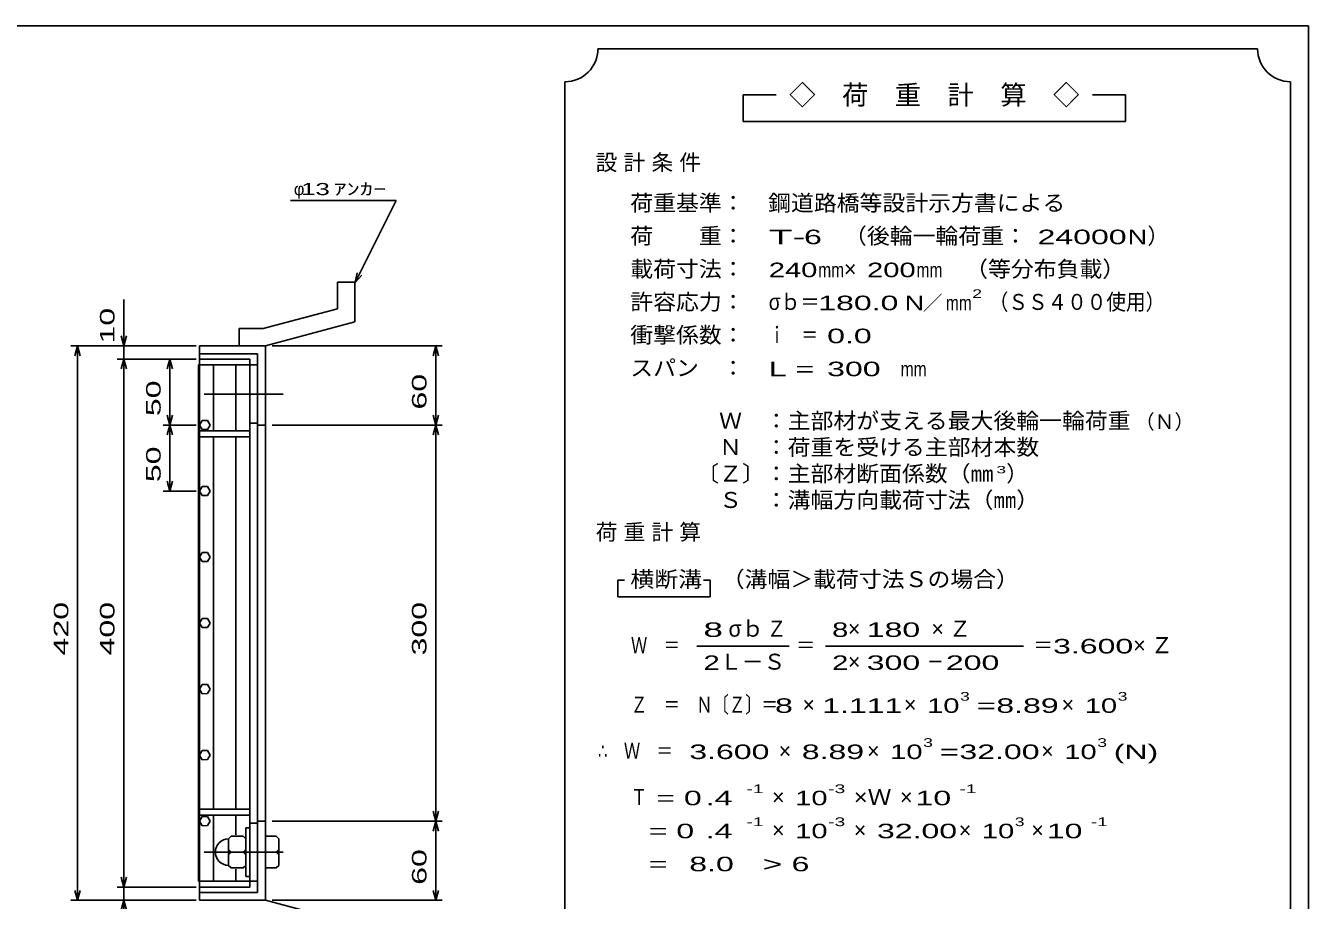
# Model space of a CAD drawing. Units: millimetres, scale not verified. Extents: x -910 to 866, y -641 to 527.
# Drawn here: x -107 to 866, y -136 to 527 of the extents above; entities that cross this region are included whole.
import ezdxf
from ezdxf.enums import TextEntityAlignment as Align

# ---------------------------------------------------------------- set-up
doc = ezdxf.new("R2010")
doc.units = ezdxf.units.MM
doc.header["$LTSCALE"] = 5
doc.linetypes.add('CHAIN', pattern=[18.5, 12, -1.5, 3.5, -1.5])
for name, color, linetype, lineweight in [('0_2', 150, 'Continuous', 25), ('16', 3, 'Continuous', 25), ('19', 6, 'Continuous', 25), ('22', 4, 'Continuous', 25), ('24', 2, 'Continuous', 25)]:
    doc.layers.add(name, color=color, linetype=linetype, lineweight=lineweight)
doc.styles.add('ベクトル', font='')
doc.styles.get('ベクトル').set_extended_font_data('ベクトル')

msp = doc.modelspace()

# ---------------------------------------------------------------- linework, layer by layer
at = {"layer": '0_2'}
for p, q in [((-864.5, 526.75), (865.5, 526.75)), ((865.5, 526.75), (865.5, -573.25))]:
    msp.add_line(p, q, dxfattribs=at)
at = {"layer": '16'}
for p, q in [((63, 274.25), (25, 274.25)), ((25, 274.25), (25, 269.75)), ((63, 269.75), (63, 274.25)), ((24.3, -121.25), (24.3, 269.75)), ((24.3, 269.75), (25, 269.75)), ((25, 269.75), (63, 269.75)), ((25, -121.25), (25, 269.75)), ((25, 269.75), (63, 269.75)), ((35.5, 219.75), (35.5, 269.75)), ((52.5, 219.75), (52.5, 269.75)), ((63, -121.25), (63, 269.75)), ((63, 269.75), (69, 269.75)), ((69, 269.75), (69, 225.75)), ((26.976, 227.7), (25, 224.222)), ((25, 224.222), (27.024, 220.772)), ((30.976, 227.728), (26.976, 227.7)), ((33, 224.25), (30.976, 227.728)), ((31.024, 220.8), (33, 224.278)), ((69, 225.75), (63, 225.75)), ((25, 219.75), (25, 215.25)), ((63, 219.75), (25, 219.75)), ((25, 215.25), (63, 215.25)), ((27.024, 220.772), (31.024, 220.8)), ((35.5, -66.75), (35.5, 215.25)), ((52.5, -66.75), (52.5, 215.25)), ((63, 215.25), (63, 219.75)), ((26.976, 177.7), (25, 174.222)), ((30.976, 177.728), (26.976, 177.7)), ((33, 174.25), (30.976, 177.728)), ((25, 174.222), (27.024, 170.772)), ((27.024, 170.772), (31.024, 170.8)), ((31.024, 170.8), (33, 174.278)), ((26.976, 127.7), (25, 124.222)), ((30.976, 127.728), (26.976, 127.7)), ((33, 124.25), (30.976, 127.728)), ((25, 124.222), (27.024, 120.772)), ((27.024, 120.772), (31.024, 120.8)), ((31.024, 120.8), (33, 124.278)), ((26.976, 77.7), (25, 74.222)), ((25, 74.222), (27.024, 70.772)), ((30.976, 77.728), (26.976, 77.7)), ((27.024, 70.772), (31.024, 70.8)), ((33, 74.25), (30.976, 77.728)), ((31.024, 70.8), (33, 74.278)), ((26.976, 27.7), (25, 24.222)), ((25, 24.222), (27.024, 20.772)), ((30.976, 27.728), (26.976, 27.7)), ((27.024, 20.772), (31.024, 20.8)), ((33, 24.25), (30.976, 27.728)), ((31.024, 20.8), (33, 24.278)), ((26.976, -22.3), (25, -25.778)), ((25, -25.778), (27.024, -29.228)), ((30.976, -22.272), (26.976, -22.3)), ((33, -25.75), (30.976, -22.272)), ((31.024, -29.2), (33, -25.722)), ((27.024, -29.228), (31.024, -29.2)), ((25, -71.25), (25, -66.75)), ((25, -66.75), (63, -66.75)), ((63, -71.25), (63, -66.75)), ((25, -71.25), (63, -71.25)), ((26.976, -72.3), (25, -75.778)), ((25, -75.778), (27.024, -79.228)), ((30.976, -72.272), (26.976, -72.3)), ((33, -75.75), (30.976, -72.272)), ((31.024, -79.2), (33, -75.722)), ((35.5, -121.25), (35.5, -71.25)), ((52.5, -86.25), (52.5, -71.25)), ((69, -77.25), (63, -77.25)), ((69, -121.25), (69, -77.25)), ((27.024, -79.228), (31.024, -79.2)), ((47, -89.25), (49, -87.25)), ((49, -87.25), (58, -87.25)), ((60, -89.25), (58, -87.25)), ((60, -117.75), (60, -80.75)), ((60, -80.75), (63, -80.75)), ((63, -117.75), (63, -80.75)), ((47, -109.25), (47, -89.25)), ((49, -99.25), (47, -97.25)), ((49, -99.25), (47, -101.25)), ((49, -99.25), (58, -99.25)), ((58, -99.25), (60, -97.25)), ((60, -101.25), (58, -99.25)), ((47, -109.25), (49, -111.25)), ((49, -111.25), (58, -111.25)), ((52.5, -121.25), (52.5, -112.25)), ((58, -111.25), (60, -109.25)), ((24.3, -121.25), (25, -121.25)), ((25, -121.25), (63, -121.25)), ((25, -125.75), (25, -121.25)), ((25, -121.25), (63, -121.25)), ((63, -125.75), (25, -125.75)), ((60, -117.75), (63, -117.75)), ((63, -121.25), (63, -125.75)), ((63, -121.25), (69, -121.25))]:
    msp.add_line(p, q, dxfattribs=at)
at = {"layer": '16', "linetype": 'CHAIN'}
for p, q in [((28.5, 247.75), (88.5, 247.75)), ((28.5, -99.25), (88.5, -99.25))]:
    msp.add_line(p, q, dxfattribs=at)
at = {"layer": '16'}
msp.add_arc((47, -99.25), 10, 90, 270, dxfattribs=at)
at = {"layer": '19'}
for p, q in [((129.61, 332.37), (142.61, 332.37)), ((129.61, 312.35), (129.61, 332.37)), ((142.61, 302.37), (142.61, 332.37)), ((129.61, 312.35), (73.28, 297.26)), ((75, 284.25), (142.61, 302.37)), ((54.99, 297.26), (73.28, 297.26)), ((54.99, 284.26), (54.99, 297.26)), ((25, 274.25), (25, 284.25)), ((25, 284.25), (75, 284.25)), ((55, 284.25), (75, 284.25)), ((75, 284.25), (75, -135.75)), ((69, 278.25), (25, 278.25)), ((69, -129.75), (69, 278.25)), ((75, 224.25), (69, 224.25)), ((75, -75.75), (69, -75.75)), ((83, -87.25), (75, -87.25)), ((75, -87.25), (75, -111.25)), ((85, -89.25), (83, -87.25)), ((85, -109.25), (85, -89.25)), ((75, -99.25), (83, -99.25)), ((85, -97.25), (83, -99.25)), ((83, -99.25), (85, -101.25)), ((75, -111.25), (83, -111.25)), ((83, -111.25), (85, -109.25)), ((25, -135.75), (25, -125.75)), ((25, -129.75), (69, -129.75)), ((75, -135.75), (25, -135.75)), ((55, -135.75), (75, -135.75)), ((142.61, -153.87), (75, -135.75))]:
    msp.add_line(p, q, dxfattribs=at)
at = {"layer": '22'}
for p, q in [((94, 394.25), (174, 394.25)), ((143, 332.25), (174, 394.25)), ((143, 332.25), (144.5, 339.55)), ((143, 332.25), (148, 337.75)), ((-32.5, 284.25), (-32.5, 319.25)), ((-32.5, 284.25), (-34.5, 291.75)), ((-30.5, 291.75), (-32.5, 284.25)), ((-72.5, 284.25), (22.5, 284.25)), ((-69.5, 276.75), (-67.5, 284.25)), ((-65.5, 276.75), (-67.5, 284.25)), ((-67.5, -135.75), (-67.5, 284.25)), ((22.5, 284.25), (-37.5, 284.25)), ((-32.5, 284.25), (-32.5, 274.25)), ((80, 284.25), (209, 284.25)), ((202, 276.75), (204, 284.25)), ((206, 276.75), (204, 284.25)), ((204, 224.25), (204, 284.25)), ((-37.5, 274.25), (22.5, 274.25)), ((-34.5, 266.75), (-32.5, 274.25)), ((-30.5, 266.75), (-32.5, 274.25)), ((-32.5, -125.75), (-32.5, 274.25)), ((22.5, 274.25), (-2.5, 274.25)), ((2.5, 274.25), (0.5, 266.75)), ((4.5, 266.75), (2.5, 274.25)), ((2.5, 274.25), (2.5, 224.25)), ((-2.5, 224.25), (22.5, 224.25)), ((2.5, 224.25), (0.5, 231.75)), ((2.5, 224.25), (0.5, 216.75)), ((4.5, 231.75), (2.5, 224.25)), ((4.5, 216.75), (2.5, 224.25)), ((2.5, 224.25), (2.5, 174.25)), ((80, 224.25), (209, 224.25)), ((204, 224.25), (202, 231.75)), ((202, 216.75), (204, 224.25)), ((204, 224.25), (206, 231.75)), ((206, 216.75), (204, 224.25)), ((204, -75.75), (204, 224.25)), ((2.5, 174.25), (0.5, 181.75)), ((4.5, 181.75), (2.5, 174.25)), ((-2.5, 174.25), (22.5, 174.25)), ((80, -75.75), (209, -75.75)), ((204, -75.75), (202, -68.25)), ((202, -83.25), (204, -75.75)), ((204, -75.75), (206, -68.25)), ((206, -83.25), (204, -75.75)), ((204, -135.75), (204, -75.75)), ((-37.5, -125.75), (22.5, -125.75)), ((-32.5, -125.75), (-34.5, -118.25)), ((-32.5, -125.75), (-30.5, -118.25)), ((-32.5, -135.75), (-32.5, -125.75)), ((-72.5, -135.75), (22.5, -135.75)), ((-67.5, -135.75), (-69.5, -128.25)), ((-67.5, -135.75), (-65.5, -128.25)), ((-37.5, -135.75), (22.5, -135.75)), ((-34.5, -143.25), (-32.5, -135.75)), ((-30.5, -143.25), (-32.5, -135.75)), ((-32.5, -170.75), (-32.5, -135.75)), ((80, -135.75), (209, -135.75)), ((204, -135.75), (202, -128.25)), ((204, -135.75), (206, -128.25))]:
    msp.add_line(p, q, dxfattribs=at)
at = {"layer": '24', "color": 4}
for p, q in [((827, 509.25), (327, 509.25)), ((302, 484.25), (302, -290.75)), ((852, -290.75), (852, 484.25)), ((462, 474.25), (437, 474.25)), ((437, 474.25), (437, 454.25)), ((727, 474.25), (702, 474.25)), ((727, 454.25), (727, 474.25)), ((437, 454.25), (727, 454.25)), ((347, 106.75), (342, 106.75)), ((342, 106.75), (342, 94.25)), ((412, 106.75), (407, 106.75)), ((412, 94.25), (412, 106.75)), ((342, 94.25), (412, 94.25)), ((402, 56.75), (472, 56.75)), ((499.5, 56.75), (649.5, 56.75))]:
    msp.add_line(p, q, dxfattribs=at)
for centre, start, end in [((302, 509.25), 270, 0), ((852, 509.25), 180, 270)]:
    msp.add_arc(centre, 25, start, end, dxfattribs=at)

# ---------------------------------------------------------------- texts
at = {"layer": '22', "color": 2, "style": 'ベクトル'}
msp.add_text('φ', height=9.164, dxfattribs=at).set_placement((96.5, 403), align=Align.MIDDLE_LEFT)
at = {"layer": '22', "color": 2, "style": 'ベクトル', "width": 1.6}
for s, p in [(' 13 ', (96.5, 403)), ('ｱﾝｶｰ', (126.5, 403))]:
    msp.add_text(s, height=9.164, dxfattribs=at).set_placement(p, align=Align.MIDDLE_LEFT)
at = {"layer": '22', "color": 2, "style": 'ベクトル', "width": 1.65}
for s, p in [(' 10 ', (-45, 279.25)), (' 50 ', (-10, 224.25)), (' 60 ', (191.5, 229.25)), (' 50 ', (-10, 174.25)), (' 420 ', (-80, 43)), (' 400 ', (-45, 43)), (' 300 ', (191.5, 43)), (' 60 ', (191.5, -130.75))]:
    msp.add_text(s, height=11, rotation=90, dxfattribs=at).set_placement(p, align=Align.MIDDLE_LEFT)
at = {"layer": '24', "style": 'ベクトル'}
for s, height, p in [('◇\u3000荷\u3000重\u3000計\u3000算\u3000◇', 14.66, (472, 474.25)), ('）', 12.1, (743.5, 367.5)), ('×', 12.1, (513.5, 342.5)), ('／', 11, (573.25, 316.75)), ('（Ｎ）', 11, (734, 226.75)), ('）', 12.1, (636.5, 187.5)), ('σｂ', 12.1, (426, 70)), ('×', 12.1, (516.5, 70)), ('Ｌ－Ｓ', 12.1, (419.5, 45)), ('×', 12.1, (516.5, 45)), ('×', 12.1, (482, 12.5)), ('×', 12.1, (559, 12.5)), ('×', 12.1, (678.5, 12.5)), ('×', 12.1, (464, -22.5)), ('×', 12.1, (531, -22.5)), ('×', 12.1, (663, -22.5)), ('×', 12.1, (459, -57.5)), ('×', 12.1, (556, -57.5)), ('×', 12.1, (459, -82.5)), ('×', 12.1, (521, -82.5)), ('×', 12.1, (600.5, -82.5)), ('×', 12.1, (655.5, -82.5))]:
    msp.add_text(s, height=height, dxfattribs=at).set_placement(p, align=Align.MIDDLE_LEFT)
for s, height, width, p in [('荷重基準：\u3000', 12.1, 1.05, (351.5, 392.5)), ('鋼道路橋等設計示方書による', 12.1, 1.05, (456, 392.5)), ('荷\u3000\u3000重：\u3000', 12.1, 1.05, (351.5, 367.5)), ('T-', 11, 2, (456.5, 366.75)), (' 6 ', 11, 1.65, (476.5, 366.75)), ('（後輪一輪荷重：', 12.1, 1.05, (513.5, 367.5)), (' 24000', 11, 1.65, (653.5, 366.75)), ('N', 11, 1.4, (728.5, 366.75)), ('載荷寸法：\u3000', 12.1, 1.05, (351.5, 342.5)), ('\u3000（等分布負載）', 12.1, 1.05, (588, 342.5)), ('240', 11, 1.5, (456.5, 341.75)), ('mm', 11, 0.8, (494, 341.75)), ('200', 11, 1.5, (531, 341.75)), ('mm', 11, 0.8, (568.5, 341.75)), ('許容応力：\u3000', 12.1, 1.05, (351.5, 317.5)), ('σｂ＝', 12.1, 0.9, (456.5, 317.5)), ('180.0', 11, 1.65, (494, 316.75)), ('N', 11, 1.4, (559.5, 316.75)), ('2', 6.598, 1.5, (610.75, 323.75)), ('（ＳＳ４００使用）', 12.1, 0.9, (623.25, 317.5)), ('mm', 11, 0.8, (590.75, 316.75)), ('衝撃係数：\u3000', 12.1, 1.05, (351.5, 292.5)), ('ｉ\u3000＝', 12.1, 0.75, (456.5, 292.5)), (' 0.0', 11, 1.65, (494, 291.75)), ('スパン\u3000：\u3000', 12.1, 1.05, (351.5, 267.5)), (' 300 ', 11, 1.65, (494, 266.75)), ('L =', 11, 1.65, (456.5, 266.75)), ('mm', 11, 0.8, (556.5, 266.75)), ('\u3000Ｗ\u3000：主部材が支える最大後輪一輪荷重', 12.1, 1.05, (401.5, 227.5)), ('\u3000Ｎ\u3000：荷重を受ける主部材本数', 12.1, 1.05, (401.5, 207.5)), ('〔Ｚ〕：主部材断面係数（㎜', 12.1, 1.05, (401.5, 187.5)), ('3', 5.499, 1.8, (629, 190.5)), ('\u3000Ｓ\u3000：溝幅方向載荷寸法（㎜）', 12.1, 1.05, (401.5, 167.5)), ('横断溝', 12.1, 1.1, (351.5, 107.5)), ('\u3000（溝幅＞載荷寸法Ｓの場合）', 12.1, 1.05, (403.5, 107.5)), ('8', 11, 1.8, (407, 69.25)), ('Ｚ', 12.1, 0.9, (455, 70)), ('8', 11, 1.5, (504.5, 69.25)), (' 180 ', 11, 1.65, (524, 69.25)), ('Ｗ\u3000＝', 12.1, 0.75, (352, 57.5)), ('＝', 12.1, 0.9, (477, 57.5)), ('＝', 12.1, 0.9, (657, 57.5)), ('3.600', 11, 1.65, (672, 56.75)), ('2', 11, 1.5, (407, 44.25)), ('2', 11, 1.5, (504.5, 44.25)), (' 300 ', 11, 1.65, (524, 44.25)), (' 200 ', 11, 1.65, (584, 44.25)), ('－', 12.1, 0.75, (576.5, 45)), ('Ｚ\u3000＝\u3000Ｎ〔Ｚ〕＝', 12.1, 0.75, (352, 12.5)), ('3', 6.598, 1.5, (601.5, 18.75)), ('3', 6.598, 1.5, (721, 18.75)), (' 8 ', 11, 1.65, (454.5, 11.75)), ('1.111', 11, 1.65, (497, 11.75)), ('10', 11, 1.5, (576.5, 11.75)), ('=', 11, 1.7, (614, 11.75)), ('8.89', 11, 1.65, (629, 11.75)), ('10', 11, 1.5, (696, 11.75)), ('∴\u3000Ｗ\u3000＝', 12.1, 0.75, (327, -22.5)), (' 3.600', 11, 1.65, (389.5, -23.25)), ('8.89', 11, 1.65, (481.5, -23.25)), ('10', 11, 1.5, (548.5, -23.25)), ('3', 6.598, 1.5, (573.5, -16.25)), ('32.00', 11, 1.65, (601, -23.25)), ('10', 11, 1.5, (680.5, -23.25)), ('3', 6.598, 1.5, (705.5, -16.25)), ('(N)', 11, 1.65, (718, -23.25)), ('=', 11, 1.7, (586, -23.25)), ('-1', 6.598, 1.65, (439.5, -51.25)), ('-3', 6.598, 1.65, (501.5, -51.25)), ('-1', 6.598, 1.65, (601, -51.25)), ('Ｔ', 12.1, 0.75, (352, -57.5)), (' = 0', 11, 1.65, (364.5, -58.25)), (' .4 ', 11, 1.65, (402, -58.25)), ('10', 11, 1.5, (476.5, -58.25)), ('×Ｗ', 12.1, 1.1, (521, -57.5)), (' 10 ', 11, 1.65, (561, -58.25)), ('  = 0', 11, 1.65, (352, -83.25)), (' .4 ', 11, 1.65, (402, -83.25)), ('-1', 6.598, 1.65, (439.5, -76.25)), ('10', 11, 1.5, (476.5, -83.25)), ('-3', 6.598, 1.65, (501.5, -76.25)), ('32.00', 11, 1.65, (538.5, -83.25)), ('10', 11, 1.5, (618, -83.25)), ('3', 6.598, 1.5, (643, -76.25)), (' 10 ', 11, 1.65, (660.5, -83.25)), ('-1', 6.598, 1.65, (700.5, -76.25)), ('  =', 11, 1.65, (352, -108.25)), (' 8.0', 11, 1.65, (389.5, -108.25)), ('>', 11, 1.7, (452, -108.25)), (' 6 ', 11, 1.65, (467, -108.25))]:
    msp.add_text(s, height=height, dxfattribs=dict(at, width=width)).set_placement(p, align=Align.MIDDLE_LEFT)
at = {"layer": '24', "char_height": 12.1, "attachment_point": 4, "style": 'ベクトル'}
for s, insert in [('\\T1.28;設計条件', (325.25, 422.5)), ('\\T1.28;荷重計算', (325.25, 142.5)), ('\\T1.42;×Ｚ', (579.75, 70)), ('\\T1.42;×Ｚ', (732.75, 57.5))]:
    msp.add_mtext(s, dxfattribs=dict(at, insert=insert))

doc.saveas('drawing.dxf')
